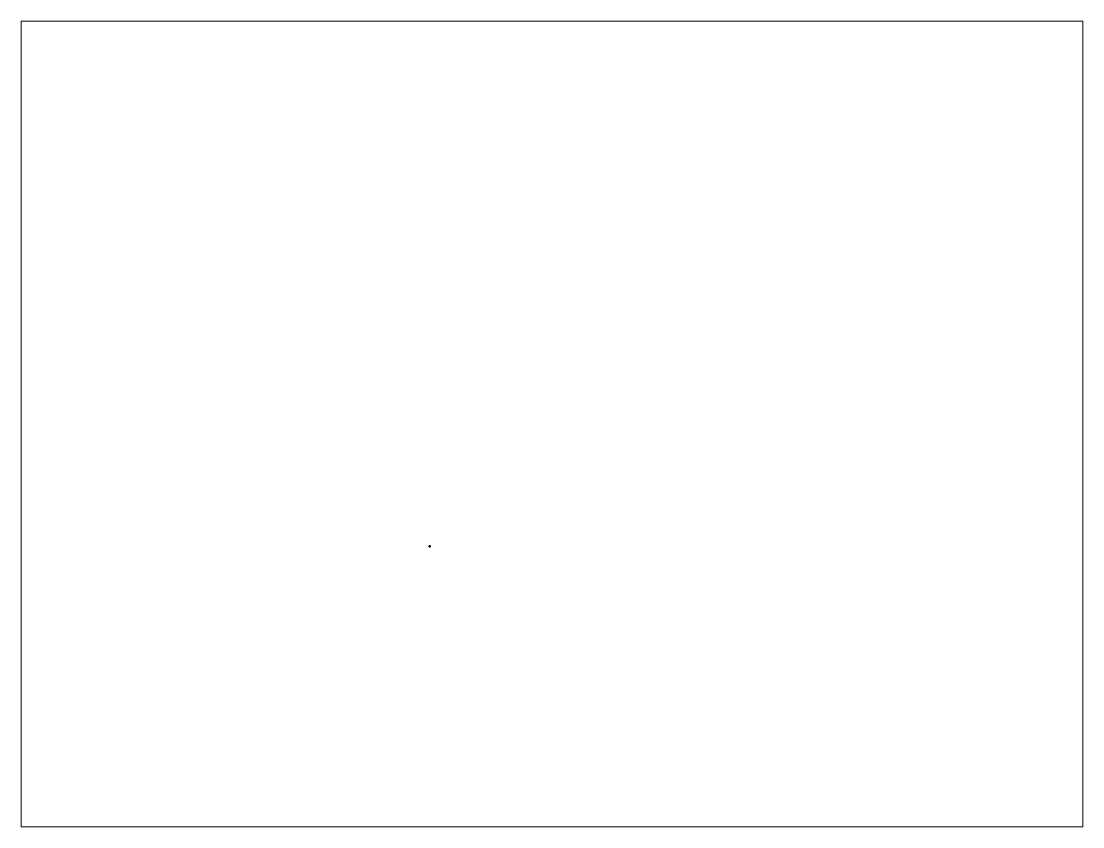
# Paper-space layout 'Layout2' of a CAD drawing. Extents: x 26 to 231, y 20 to 176.
# The model-space entities are those that its viewports show. They can reach past a viewport. Long polylines and large blocks are cut down to what shows.
import ezdxf

# ---------------------------------------------------------------- set-up
doc = ezdxf.new("R2010")
doc.units = 13
doc.layers.add('MAGNET', color=11, linetype='Continuous')

msp = doc.modelspace()

# ---------------------------------------------------------------- linework, layer by layer
at = {"layer": 'MAGNET'}
for points in [[(-472.1, -470), (-472.3, -470), (-472.3, -469.8), (-472.3, -469.5), (-472.2, -469.3), (-472.1, -469.1), (-472, -468.9), (-471.9, -468.7), (-471.7, -468.5), (-471.5, -468.3), (-471.4, -468.1), (-471.2, -468), (-470.9, -467.9), (-470.7, -467.8), (-470.5, -467.8), (-470.3, -467.7), (-470, -467.7), (-470, -467.9), (-470.2, -467.9), (-470.5, -468), (-470.7, -468), (-470.9, -468.1), (-471.1, -468.2), (-471.3, -468.4), (-471.5, -468.5), (-471.7, -468.7), (-471.8, -468.9), (-471.9, -469.1), (-472, -469.4), (-472.1, -469.6), (-472.1, -469.8), (-472.1, -470)], [(-470, -472.1), (-470, -472.3), (-470.2, -472.3), (-470.5, -472.3), (-470.7, -472.2), (-470.9, -472.1), (-471.1, -472), (-471.3, -471.9), (-471.5, -471.7), (-471.7, -471.5), (-471.9, -471.4), (-472, -471.2), (-472.1, -470.9), (-472.2, -470.7), (-472.2, -470.5), (-472.3, -470.3), (-472.3, -470), (-472.1, -470), (-472.1, -470.2), (-472, -470.5), (-472, -470.7), (-471.9, -470.9), (-471.8, -471.1), (-471.6, -471.3), (-471.5, -471.5), (-471.3, -471.7), (-471.1, -471.8), (-470.9, -471.9), (-470.6, -472), (-470.4, -472.1), (-470.2, -472.1), (-470, -472.1)], [(-470, -467.9), (-470, -467.7), (-469.8, -467.7), (-469.5, -467.7), (-469.3, -467.8), (-469.1, -467.9), (-468.9, -468), (-468.7, -468.1), (-468.5, -468.3), (-468.3, -468.5), (-468.1, -468.6), (-468, -468.8), (-467.9, -469.1), (-467.8, -469.3), (-467.8, -469.5), (-467.7, -469.7), (-467.7, -470), (-467.9, -470), (-467.9, -469.8), (-468, -469.5), (-468, -469.3), (-468.1, -469.1), (-468.2, -468.9), (-468.4, -468.7), (-468.5, -468.5), (-468.7, -468.3), (-468.9, -468.2), (-469.1, -468.1), (-469.4, -468), (-469.6, -467.9), (-469.8, -467.9), (-470, -467.9)], [(-467.9, -470), (-467.7, -470), (-467.7, -470.2), (-467.7, -470.5), (-467.8, -470.7), (-467.9, -470.9), (-468, -471.1), (-468.1, -471.3), (-468.3, -471.5), (-468.5, -471.7), (-468.6, -471.9), (-468.8, -472), (-469.1, -472.1), (-469.3, -472.2), (-469.5, -472.2), (-469.7, -472.3), (-470, -472.3), (-470, -472.1), (-469.8, -472.1), (-469.5, -472), (-469.3, -472), (-469.1, -471.9), (-468.9, -471.8), (-468.7, -471.6), (-468.5, -471.5), (-468.3, -471.3), (-468.2, -471.1), (-468.1, -470.9), (-468, -470.6), (-467.9, -470.4), (-467.9, -470.2), (-467.9, -470)]]:
    msp.add_lwpolyline(points, dxfattribs=at)
for points in [[(-470, -470.1), (-470.1, -470), (-471.9, -471), (-471.8, -471.1)], [(-470.1, -469.9), (-469.9, -469.9), (-469.9, -467.9), (-470.1, -467.9)], [(-469.9, -470), (-470, -470.1), (-468.2, -471.1), (-468.1, -471)]]:
    msp.add_lwpolyline(points, close=True, dxfattribs=at)

psp = doc.layouts.new('Layout2')

# ---------------------------------------------------------------- viewports
at = {"layer": '0', "view_target_point": (-10, -10)}
psp.add_viewport(center=(128.5, 97.5), size=(205.6, 156), view_center_point=(0, 0), view_height=3030, dxfattribs=at)

doc.saveas('drawing.dxf')
